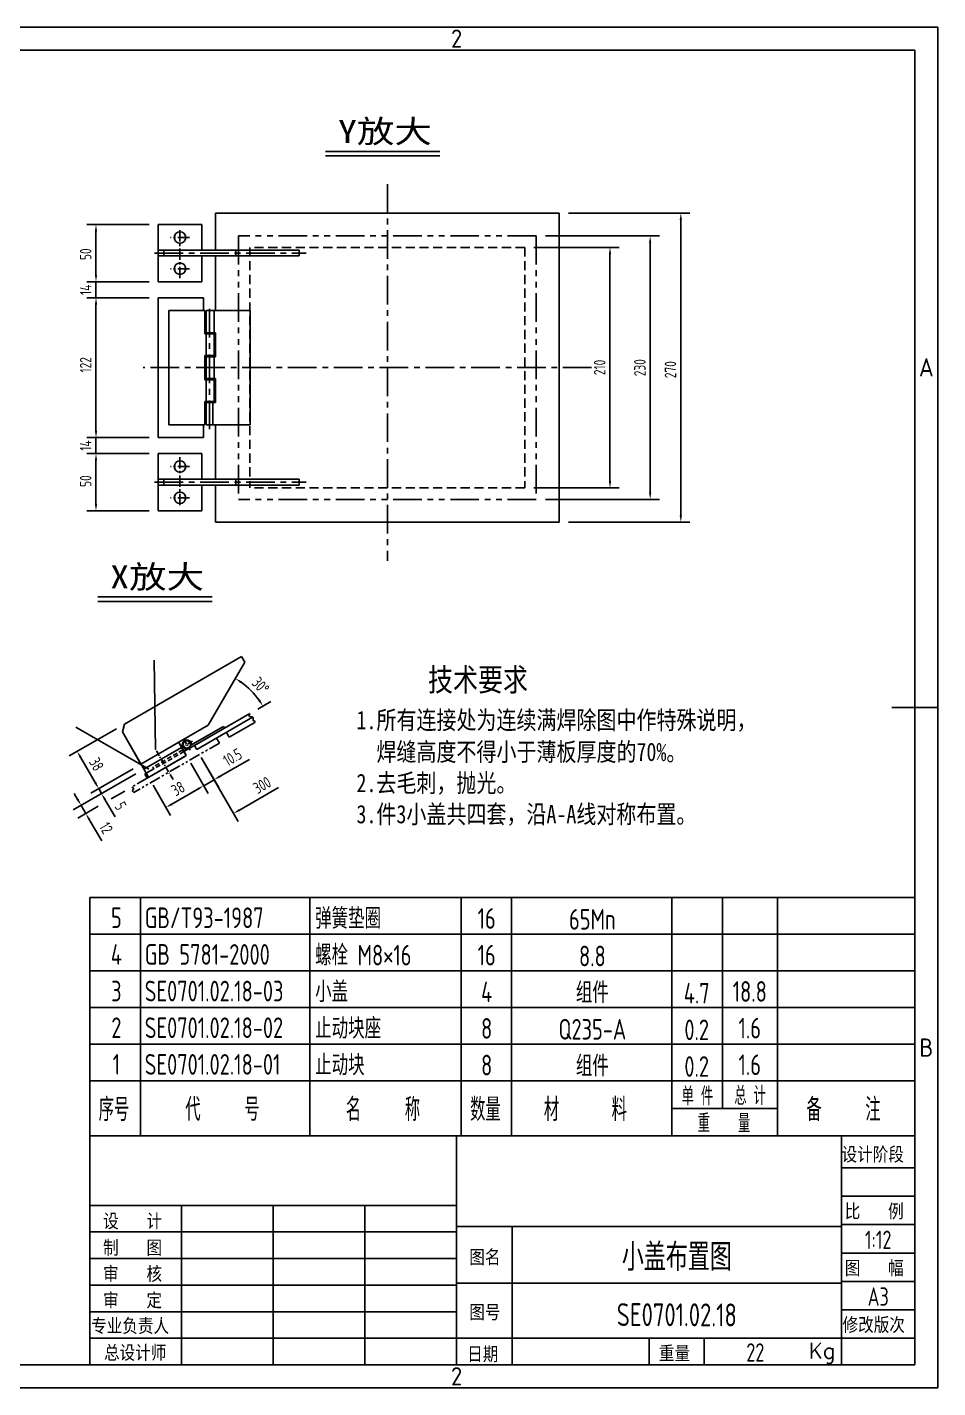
# Model space of a CAD drawing. Header units: millimetres. Extents: x -300 to 4740, y -60 to 3504.
# Drawn here: x 2356 to 4740, y -60 to 3504 of the extents above; entities that cross this region are included whole.
import ezdxf
from ezdxf.enums import TextEntityAlignment as Align

# ---------------------------------------------------------------- set-up
doc = ezdxf.new("R2010")
doc.units = ezdxf.units.MM
doc.header["$LTSCALE"] = 120
for name, pattern in [('CENTER', [2, 1.25, -0.25, 0.25, -0.25]), ('DASHED', [0.75, 0.5, -0.25]), ('PHANTOM', [2.5, 1.25, -0.25, 0.25, -0.25, 0.25, -0.25])]:
    doc.linetypes.add(name, pattern=pattern)
doc.layers.get('0').update_dxf_attribs({"color": 2})
for name, color, linetype in [('1轮廓实线层', 2, 'Continuous'), ('2细线层', 3, 'Continuous'), ('3中心线层', 1, 'CENTER'), ('4虚线层', 6, 'DASHED'), ('6文字层', 3, 'Continuous'), ('7标注层', 4, 'Continuous'), ('8符号标注层', 1, 'Continuous'), ('9双点划线层', 3, 'PHANTOM'), ('图框层', 7, 'Continuous')]:
    doc.layers.add(name, color=color, linetype=linetype)
doc.styles.add('H', font='txt.shx', dxfattribs={"width": 0.8, "bigfont": 'hzfs.shx'})
doc.styles.add('PC_TEXTSTYLE', font='isocp.shx', dxfattribs={"width": 0.8, "bigfont": 'hzfs.shx'})
doc.styles.add('SYSTEM1', font='SIMKAI.TTF', dxfattribs={"width": 0.75})
doc.dimstyles.new('TH_GBDIM', dxfattribs={"dimscale": 12, "dimtxt": 2.5, "dimasz": 1.5, "dimexe": 2, "dimexo": 2, "dimgap": 1, "dimtad": 1, "dimdec": 1, "dimzin": 12, "dimdsep": 46, "dimtxsty": 'PC_TEXTSTYLE', "dimcen": 1.5, "dimclrd": 4, "dimclre": 4, "dimclrt": 3, "dimadec": 0, "dimazin": 2, "dimtfac": 0.714286, "dimtdec": 1, "dimtmove": 0, "dimatfit": 3, "dimfxl": 0, "dimtzin": 0, "dimlwd": -1, "dimlwe": -1, "dimarcsym": 0})

# ---------------------------------------------------------------- blocks, each defined once
blk = doc.blocks.new('*D8')
at = {"layer": '7标注层', "color": 4, "ltscale": 4}
for p, q in [((2589.6, 1666.5), (2465.7, 1595)), ((2495.5, 1591.5), (2533.8, 1525.2)), ((2632.8, 1561.6), (2522, 1497.6))]:
    blk.add_line(p, q, dxfattribs=at)
for points in [[(2498.1, 1593), (2492.9, 1590), (2486.5, 1607)], [(2536.4, 1526.7), (2531.2, 1523.7), (2542.8, 1509.6)]]:
    blk.add_solid(points, dxfattribs=at)
at = {"layer": 'Defpoints', "color": 0, "ltscale": 4}
for p in [(2610.3, 1678.5), (2653.6, 1573.6), (2542.8, 1509.6)]:
    blk.add_point(p, dxfattribs=at)
at = {"layer": '7标注层', "color": 3, "ltscale": 4, "insert": (2537.1, 1573.5), "char_height": 30, "attachment_point": 5, "rotation": 300, "style": 'PC_TEXTSTYLE'}
blk.add_mtext('38{}{}', dxfattribs=at)
blk = doc.blocks.new('*D9')
at = {"layer": '7标注层', "color": 4, "ltscale": 4}
for p, q in [((2632.8, 1561.6), (2522, 1497.6)), ((2533.8, 1525.2), (2524.8, 1540.8)), ((2640.3, 1548.6), (2529.5, 1484.6)), ((2542.8, 1509.6), (2550.3, 1496.6)), ((2559.3, 1481), (2585.6, 1435.5))]:
    blk.add_line(p, q, dxfattribs=at)
for points in [[(2536.4, 1526.7), (2531.2, 1523.7), (2542.8, 1509.6)], [(2561.9, 1482.5), (2556.7, 1479.5), (2550.3, 1496.6)]]:
    blk.add_solid(points, dxfattribs=at)
at = {"layer": 'Defpoints', "color": 0, "ltscale": 4}
for p in [(2653.6, 1573.6), (2661.1, 1560.6), (2550.3, 1496.6)]:
    blk.add_point(p, dxfattribs=at)
at = {"layer": '7标注层', "color": 3, "ltscale": 4, "insert": (2600.3, 1464), "char_height": 30, "attachment_point": 5, "rotation": 300, "style": 'PC_TEXTSTYLE'}
blk.add_mtext('5{}{}', dxfattribs=at)
blk = doc.blocks.new('*D10')
at = {"layer": '7标注层', "color": 4, "ltscale": 4}
for p, q in [((2640.3, 1548.6), (2476, 1453.7)), ((2487.8, 1481.3), (2478.8, 1496.9)), ((2541.8, 1463.2), (2488.4, 1432.3)), ((2496.8, 1465.7), (2509.2, 1444.3)), ((2518.2, 1428.7), (2550.7, 1372.4))]:
    blk.add_line(p, q, dxfattribs=at)
for points in [[(2490.4, 1482.8), (2485.2, 1479.8), (2496.8, 1465.7)], [(2520.7, 1430.2), (2515.6, 1427.2), (2509.2, 1444.3)]]:
    blk.add_solid(points, dxfattribs=at)
at = {"layer": 'Defpoints', "color": 0, "ltscale": 4}
for p in [(2661.1, 1560.6), (2562.6, 1475.2), (2509.2, 1444.3)]:
    blk.add_point(p, dxfattribs=at)
at = {"layer": '7标注层', "color": 3, "ltscale": 4, "insert": (2562.3, 1406.3), "char_height": 30, "attachment_point": 5, "rotation": 300, "style": 'PC_TEXTSTYLE'}
blk.add_mtext('12{}{}', dxfattribs=at)
blk = doc.blocks.new('*D11')
at = {"layer": '7标注层', "color": 4, "ltscale": 4}
for p, q in [((2783.7, 1576.2), (2829.9, 1496.3)), ((2685.5, 1518.4), (2731.1, 1439.3)), ((2734.7, 1469.1), (2802.3, 1508.1))]:
    blk.add_line(p, q, dxfattribs=at)
for points in [[(2800.8, 1510.7), (2803.8, 1505.5), (2817.9, 1517.1)], [(2733.2, 1471.7), (2736.2, 1466.5), (2719.1, 1460.1)]]:
    blk.add_solid(points, dxfattribs=at)
at = {"layer": 'Defpoints', "color": 0, "ltscale": 4}
for p in [(2771.7, 1597), (2673.5, 1539.2), (2817.9, 1517.1)]:
    blk.add_point(p, dxfattribs=at)
at = {"layer": '7标注层', "color": 3, "ltscale": 4, "insert": (2750.8, 1509.5), "char_height": 30, "attachment_point": 5, "rotation": 30, "style": 'PC_TEXTSTYLE'}
blk.add_mtext('38{}{}', dxfattribs=at)
blk = doc.blocks.new('*D12')
at = {"layer": '7标注层', "color": 4, "ltscale": 4}
for p, q in [((2783.7, 1576.2), (2829.8, 1496.4)), ((2811.5, 1591.2), (2857.1, 1512.1)), ((2860.7, 1541.9), (2937.4, 1586.2)), ((2817.8, 1517.1), (2845.1, 1532.9)), ((2802.3, 1508.1), (2786.7, 1499.1))]:
    blk.add_line(p, q, dxfattribs=at)
for points in [[(2859.2, 1544.5), (2862.2, 1539.3), (2845.1, 1532.9)], [(2800.8, 1510.7), (2803.8, 1505.5), (2817.8, 1517.1)]]:
    blk.add_solid(points, dxfattribs=at)
at = {"layer": 'Defpoints', "color": 0, "ltscale": 4}
for p in [(2799.5, 1611.9), (2771.7, 1597), (2845.1, 1532.9)]:
    blk.add_point(p, dxfattribs=at)
at = {"layer": '7标注层', "color": 3, "ltscale": 4, "insert": (2893.4, 1591.9), "char_height": 30, "attachment_point": 5, "rotation": 30, "style": 'PC_TEXTSTYLE'}
blk.add_mtext('10.5{}{}', dxfattribs=at)
blk = doc.blocks.new('*D13')
at = {"layer": '7标注层', "color": 4, "ltscale": 4}
for p, q in [((2811.5, 1591.2), (2908.1, 1423.7)), ((2911.7, 1453.5), (3013.3, 1512.1))]:
    blk.add_line(p, q, dxfattribs=at)
blk.add_solid([(2910.2, 1456.1), (2913.2, 1450.9), (2896.1, 1444.5)], dxfattribs=at)
at = {"layer": 'Defpoints', "color": 0, "ltscale": 4}
for p in [(2799.5, 1611.9), (3021.1, 1634.5), (3072.2, 1546.1)]:
    blk.add_point(p, dxfattribs=at)
at = {"layer": '7标注层', "color": 3, "ltscale": 4, "insert": (2970.7, 1518.7), "char_height": 30, "attachment_point": 5, "rotation": 30, "style": 'PC_TEXTSTYLE'}
blk.add_mtext('300{}{}', dxfattribs=at)
blk = doc.blocks.new('*D19')
at = {"layer": '7标注层', "color": 4, "ltscale": 4}
for p, q in [((3682.7, 2927.2), (3905.7, 2927.2)), ((3881.7, 2909.2), (3881.7, 2315.2)), ((3682.7, 2297.2), (3905.7, 2297.2))]:
    blk.add_line(p, q, dxfattribs=at)
for points in [[(3878.7, 2909.2), (3884.7, 2909.2), (3881.7, 2927.2)], [(3878.7, 2315.2), (3884.7, 2315.2), (3881.7, 2297.2)]]:
    blk.add_solid(points, dxfattribs=at)
at = {"layer": 'Defpoints', "color": 0, "ltscale": 4}
for p in [(3658.7, 2927.2), (3658.7, 2297.2), (3881.7, 2297.2)]:
    blk.add_point(p, dxfattribs=at)
at = {"layer": '7标注层', "color": 3, "ltscale": 4, "insert": (3854.7, 2612.8), "char_height": 30, "attachment_point": 5, "rotation": 90, "style": 'PC_TEXTSTYLE'}
blk.add_mtext('210{}{}', dxfattribs=at)
blk = doc.blocks.new('*D20')
at = {"layer": '7标注层', "color": 4, "ltscale": 4}
for p, q in [((3712.7, 2957.2), (4010.9, 2957.2)), ((3986.9, 2939.2), (3986.9, 2285.2)), ((3712.7, 2267.2), (4010.9, 2267.2))]:
    blk.add_line(p, q, dxfattribs=at)
for points in [[(3983.9, 2939.2), (3989.9, 2939.2), (3986.9, 2957.2)], [(3983.9, 2285.2), (3989.9, 2285.2), (3986.9, 2267.2)]]:
    blk.add_solid(points, dxfattribs=at)
at = {"layer": 'Defpoints', "color": 0, "ltscale": 4}
for p in [(3688.7, 2957.2), (3688.7, 2267.2), (3986.9, 2267.2)]:
    blk.add_point(p, dxfattribs=at)
at = {"layer": '7标注层', "color": 3, "ltscale": 4, "insert": (3959.9, 2612.2), "char_height": 30, "attachment_point": 5, "rotation": 90, "style": 'PC_TEXTSTYLE'}
blk.add_mtext('230{}{}', dxfattribs=at)
blk = doc.blocks.new('*D21')
at = {"layer": '7标注层', "color": 4, "ltscale": 4}
for p, q in [((3772.7, 3017.2), (4091.1, 3017.2)), ((4067.1, 2999.2), (4067.1, 2225.2)), ((3772.7, 2207.2), (4091.1, 2207.2))]:
    blk.add_line(p, q, dxfattribs=at)
for points in [[(4064.1, 2999.2), (4070.1, 2999.2), (4067.1, 3017.2)], [(4064.1, 2225.2), (4070.1, 2225.2), (4067.1, 2207.2)]]:
    blk.add_solid(points, dxfattribs=at)
at = {"layer": 'Defpoints', "color": 0, "ltscale": 4}
for p in [(3748.7, 3017.2), (3748.7, 2207.2), (4067.1, 2207.2)]:
    blk.add_point(p, dxfattribs=at)
at = {"layer": '7标注层', "color": 3, "ltscale": 4, "insert": (4040.1, 2607), "char_height": 30, "attachment_point": 5, "rotation": 90, "style": 'PC_TEXTSTYLE'}
blk.add_mtext('270{}{}', dxfattribs=at)
blk = doc.blocks.new('*D22')
at = {"layer": '7标注层', "color": 4, "ltscale": 4}
for p, q in [((2674.7, 2987.2), (2511.8, 2987.2)), ((2535.8, 2855.2), (2535.8, 2969.2)), ((2674.7, 2837.2), (2511.8, 2837.2))]:
    blk.add_line(p, q, dxfattribs=at)
for points in [[(2532.8, 2969.2), (2538.8, 2969.2), (2535.8, 2987.2)], [(2532.8, 2855.2), (2538.8, 2855.2), (2535.8, 2837.2)]]:
    blk.add_solid(points, dxfattribs=at)
at = {"layer": 'Defpoints', "color": 0, "ltscale": 4}
for p in [(2535.8, 2987.2), (2698.7, 2987.2), (2698.7, 2837.2)]:
    blk.add_point(p, dxfattribs=at)
at = {"layer": '7标注层', "color": 3, "ltscale": 4, "insert": (2508.8, 2909.4), "char_height": 30, "attachment_point": 5, "rotation": 90, "style": 'PC_TEXTSTYLE'}
blk.add_mtext('50{}{}', dxfattribs=at)
blk = doc.blocks.new('*D23')
at = {"layer": '7标注层', "color": 4, "ltscale": 4}
for p, q in [((2535.8, 2855.2), (2535.8, 2873.2)), ((2674.7, 2837.2), (2511.8, 2837.2)), ((2535.8, 2837.2), (2535.8, 2795.2)), ((2674.7, 2795.2), (2511.8, 2795.2)), ((2535.8, 2777.2), (2535.8, 2759.2))]:
    blk.add_line(p, q, dxfattribs=at)
for points in [[(2532.8, 2855.2), (2538.8, 2855.2), (2535.8, 2837.2)], [(2532.8, 2777.2), (2538.8, 2777.2), (2535.8, 2795.2)]]:
    blk.add_solid(points, dxfattribs=at)
at = {"layer": 'Defpoints', "color": 0, "ltscale": 4}
for p in [(2698.7, 2837.2), (2535.8, 2795.2), (2698.7, 2795.2)]:
    blk.add_point(p, dxfattribs=at)
at = {"layer": '7标注层', "color": 3, "ltscale": 4, "insert": (2508.8, 2816.2), "char_height": 30, "attachment_point": 5, "rotation": 90, "style": 'PC_TEXTSTYLE'}
blk.add_mtext('14{}{}', dxfattribs=at)
blk = doc.blocks.new('*D24')
at = {"layer": '7标注层', "color": 4, "ltscale": 4}
for p, q in [((2674.7, 2795.2), (2511.8, 2795.2)), ((2535.8, 2777.2), (2535.8, 2447.2)), ((2674.7, 2429.2), (2511.8, 2429.2))]:
    blk.add_line(p, q, dxfattribs=at)
for points in [[(2532.8, 2777.2), (2538.8, 2777.2), (2535.8, 2795.2)], [(2532.8, 2447.2), (2538.8, 2447.2), (2535.8, 2429.2)]]:
    blk.add_solid(points, dxfattribs=at)
at = {"layer": 'Defpoints', "color": 0, "ltscale": 4}
for p in [(2698.7, 2795.2), (2535.8, 2429.2), (2698.7, 2429.2)]:
    blk.add_point(p, dxfattribs=at)
at = {"layer": '7标注层', "color": 3, "ltscale": 4, "insert": (2508.8, 2619.6), "char_height": 30, "attachment_point": 5, "rotation": 90, "style": 'PC_TEXTSTYLE'}
blk.add_mtext('122{}{}', dxfattribs=at)
blk = doc.blocks.new('*D26')
at = {"layer": '7标注层', "color": 4, "ltscale": 4}
for p, q in [((2535.8, 2447.2), (2535.8, 2465.2)), ((2674.7, 2429.2), (2511.8, 2429.2)), ((2535.8, 2387.2), (2535.8, 2429.2)), ((2674.7, 2387.2), (2511.8, 2387.2)), ((2535.8, 2369.2), (2535.8, 2351.2))]:
    blk.add_line(p, q, dxfattribs=at)
for points in [[(2532.8, 2447.2), (2538.8, 2447.2), (2535.8, 2429.2)], [(2532.8, 2369.2), (2538.8, 2369.2), (2535.8, 2387.2)]]:
    blk.add_solid(points, dxfattribs=at)
at = {"layer": 'Defpoints', "color": 0, "ltscale": 4}
for p in [(2535.8, 2429.2), (2698.7, 2429.2), (2698.7, 2387.2)]:
    blk.add_point(p, dxfattribs=at)
at = {"layer": '7标注层', "color": 3, "ltscale": 4, "insert": (2508.8, 2408.2), "char_height": 30, "attachment_point": 5, "rotation": 90, "style": 'PC_TEXTSTYLE'}
blk.add_mtext('14{}{}', dxfattribs=at)
blk = doc.blocks.new('*D25')
at = {"layer": '7标注层', "color": 4, "ltscale": 4}
for p, q in [((2674.7, 2387.2), (2511.8, 2387.2)), ((2535.8, 2369.2), (2535.8, 2255.2)), ((2674.7, 2237.2), (2511.8, 2237.2))]:
    blk.add_line(p, q, dxfattribs=at)
for points in [[(2532.8, 2369.2), (2538.8, 2369.2), (2535.8, 2387.2)], [(2532.8, 2255.2), (2538.8, 2255.2), (2535.8, 2237.2)]]:
    blk.add_solid(points, dxfattribs=at)
at = {"layer": 'Defpoints', "color": 0, "ltscale": 4}
for p in [(2698.7, 2387.2), (2535.8, 2237.2), (2698.7, 2237.2)]:
    blk.add_point(p, dxfattribs=at)
at = {"layer": '7标注层', "color": 3, "ltscale": 4, "insert": (2508.8, 2315), "char_height": 30, "attachment_point": 5, "rotation": 90, "style": 'PC_TEXTSTYLE'}
blk.add_mtext('50{}{}', dxfattribs=at)
blk = doc.blocks.new('*D50')
at = {"layer": '7标注层', "color": 4, "ltscale": 4}
blk.add_line((2959.2, 1718), (2993.6, 1737.8), dxfattribs=at)
blk.add_arc((2802, 1627.2), 197.2, 35.2319, 54.7681, dxfattribs=at)
for points in [[(2914.1, 1785.8), (2917.4, 1790.8), (2900.6, 1798)], [(2965.6, 1742.6), (2960.5, 1739.4), (2972.8, 1725.8)]]:
    blk.add_solid(points, dxfattribs=at)
at = {"layer": 'Defpoints', "color": 0, "ltscale": 4}
for p in [(2925.4, 1840.9), (2928.7, 1778.3), (2829.7, 1675.3), (2938.4, 1706), (2793.5, 1622.3)]:
    blk.add_point(p, dxfattribs=at)
at = {"layer": '7标注层', "color": 3, "ltscale": 4, "insert": (2966.7, 1779.3), "char_height": 30, "attachment_point": 5, "rotation": 312.7064, "style": 'PC_TEXTSTYLE'}
blk.add_mtext('30°', dxfattribs=at)
blk = doc.blocks.new('PC_TITLE_BLOCK')
at = {"layer": '1轮廓实线层'}
for p, q in [((-180, 50), (0, 50)), ((-180, 0), (-180, 50)), ((-180, 50), (0, 50)), ((-16, 0), (-16, 50)), ((0, 0), (0, 50)), ((-180, 0), (0, 0)), ((0, 0), (-180, 0))]:
    blk.add_line(p, q, dxfattribs=at)
at = {"layer": '1轮廓实线层', "linetype": 'Continuous'}
for p, q in [((-180, 50), (0, 50)), ((-100, 0), (-100, 50))]:
    blk.add_line(p, q, dxfattribs=at)
at = {"layer": '2细线层'}
for p, q in [((-15.99, 43.01), (0, 43.01)), ((-15.99, 36.81), (0, 36.81)), ((-180, 34.81), (-100, 34.81)), ((-160, 34.81), (-160, 0.01)), ((-140, 34.81), (-140, 0.01)), ((-120, 34.81), (-120, 0.01)), ((-100, 30.21), (-15.99, 30.21)), ((-87.9, 30.21), (-87.9, 5.82)), ((-15.99, 30.61), (0, 30.61)), ((-180, 29.01), (-100, 29.01)), ((-15.99, 24.41), (0, 24.41)), ((-180, 23.21), (-100, 23.21)), ((-15.99, 18.21), (0, 18.21)), ((-180, 17.41), (-100, 17.41)), ((-100, 17.81), (-15.99, 17.81)), ((-15.99, 12.01), (0, 12.01)), ((-180, 11.61), (-100, 11.61)), ((-180, 5.81), (-100, 5.81)), ((-100, 5.81), (-15.99, 5.81)), ((-87.9, 0), (-87.9, 5.81)), ((-58, 0), (-58, 5.81)), ((-46, 0), (-46, 5.81)), ((-15.99, 5.81), (0, 5.81))]:
    blk.add_line(p, q, dxfattribs=at)
at = {"layer": '6文字层', "style": 'H'}
for s, p in [('设计阶段', (-15.99, 44.15)), ('设  计', (-177.13, 29.59)), ('比  例', (-15.3, 31.75)), ('制  图', (-177.13, 23.79)), ('图名', (-97.22, 21.72)), ('审  核', (-177.13, 18.08)), ('图  幅', (-15.3, 19.35)), ('审  定', (-177.13, 12.31)), ('图号', (-97.22, 9.72)), ('专业负责人', (-179.74, 6.72)), ('修改版次', (-15.78, 6.95)), ('总设计师', (-176.93, 0.88)), ('日期', (-97.7, 0.57)), ('重量', (-55.85, 0.75)), ('Kg', (-23.14, 1.4))]:
    blk.add_text(s, height=3.4, dxfattribs=at).set_placement(p)
at = {"layer": '6文字层', "style": 'PC_TEXTSTYLE'}
for tag, height, width, p, p2 in [('设计阶段', 4, 0.91268, (-15.99, 37.62), (0, 37.62)), ('比例', 4, 1.868821, (-15.99, 25.3), (0, 25.3)), ('图名', 6, 5.338154, (-85.9, 20.53), (-17.99, 20.53)), ('图幅', 4, 1.844862, (-15.99, 12.91), (0, 12.91)), ('修改版次', 4, 0.903133, (-15.99, 0.84), (0, 0.84))]:
    blk.add_attdef(tag, text='', height=height, dxfattribs=dict(at, width=width)).set_placement(p, p2, align=Align.FIT)
for tag, height, rotation, width, p, p2 in [('图样代号', 5, 359.8289, 3.087805, (-85.9, 8.53), (-18, 8.33)), ('日期', 4, 1.0226, 2.414341, (-84.09, 0.4), (-63.08, 0.78)), ('重量', 4, 360, 2.392405, (-45.31, 0.72), (-24.31, 0.72))]:
    blk.add_attdef(tag, text='', height=height, rotation=rotation, dxfattribs=dict(at, width=width)).set_placement(p, p2, align=Align.FIT)
blk = doc.blocks.new('PC_MXBTITLERECORD')
at = {"layer": '1轮廓实线层'}
for p, q in [((-180, 0), (-180, 12)), ((0, 0), (0, 12))]:
    blk.add_line(p, q, dxfattribs=at)
at = {"layer": '2细线层'}
for p, q in [((-169, 12), (-169, 0)), ((-132, 12), (-132, 0)), ((-99, 12), (-99, 0)), ((-88, 12), (-88, 0)), ((-53, 12), (-53, 0)), ((-42, 12), (-42, 6)), ((-30, 12), (-30, 0)), ((-30, 6), (-53, 6))]:
    blk.add_line(p, q, dxfattribs=at)
at = {"style": 'PC_TEXTSTYLE', "flags": 1}
blk.add_attdef('Fo oFShowMe', (-53, 6), '', height=0.00000005, dxfattribs=at)
at = {"layer": '6文字层', "style": 'PC_TEXTSTYLE', "width": 0.667}
for s, height, p in [('单 件', 4, (-47.45, 8.84)), ('总 计', 4, (-35.96, 8.94)), ('序号', 5, (-174.77, 6)), ('代     号', 5, (-151.09, 6)), ('名     称', 5, (-116.06, 6)), ('数量', 5, (-93.71, 6)), ('材      料', 5, (-71.89, 6)), ('备     注', 5, (-15.57, 6)), ('重    量', 4, (-41.65, 2.94))]:
    blk.add_text(s, height=height, dxfattribs=at).set_placement(p, align=Align.MIDDLE)
blk = doc.blocks.new('PC_MXB_BLOCK')
at = {"layer": '1轮廓实线层'}
for p, q in [((-180, 8), (-180, 0)), ((0, 8), (0, 0))]:
    blk.add_line(p, q, dxfattribs=at)
at = {"layer": '2细线层'}
for p, q in [((-180, 8), (0, 8)), ((-169, 8), (-169, 0)), ((-132, 8), (-132, 0)), ((-99, 8), (-99, 0)), ((-88, 8), (-88, 0)), ((-53, 8), (-53, 0)), ((-42, 8), (-42, 0)), ((-30, 8), (-30, 0)), ((-180, 0), (0, 0))]:
    blk.add_line(p, q, dxfattribs=at)
at = {"layer": '6文字层', "style": 'PC_TEXTSTYLE'}
for tag, width, p, p2 in [('序号', 0.769182, (-178.38, 1.35), (-170.09, 1.35)), ('代号', 3.14773, (-168.05, 1.35), (-134.11, 1.35)), ('名称', 2.802424, (-130.87, 1.2), (-100.28, 1.2)), ('数量', 0.817449, (-97.88, 1.2), (-89, 1.2)), ('材料', 2.943328, (-86.43, 1.01), (-54.3, 1.01)), ('总重', 0.958888, (-41.2, 1.27), (-30.86, 1.27)), ('备注', 2.494074, (-28.61, 1.02), (-1.16, 1.02)), ('单重', 0.854038, (-52.21, 0.89), (-43, 0.89))]:
    blk.add_attdef(tag, text='', height=4.5, dxfattribs=dict(at, width=width)).set_placement(p, p2, align=Align.FIT)

msp = doc.modelspace()

# ---------------------------------------------------------------- linework, layer by layer
at = {"layer": '1轮廓实线层', "ltscale": 4}
for p, q in [((2848.68, 3017.23), (2848.68, 2919.73)), ((2848.68, 3017.23), (3748.68, 3017.23)), ((3748.68, 3017.23), (3748.68, 2207.23)), ((2848.68, 2904.73), (2848.68, 2762.23)), ((2698.68, 2795.23), (2817.18, 2795.23)), ((2698.68, 2795.23), (2698.68, 2429.23)), ((2817.18, 2795.23), (2817.18, 2762.23)), ((2726.43, 2762.23), (2726.43, 2462.23)), ((2820.93, 2762.23), (2726.43, 2762.23)), ((2820.93, 2762.23), (2820.93, 2700.73)), ((2823.93, 2762.23), (2841.93, 2762.23)), ((2823.93, 2703.73), (2823.93, 2762.23)), ((2841.93, 2762.23), (2939.43, 2762.23)), ((2844.93, 2762.23), (2844.93, 2703.73)), ((2939.43, 2762.23), (2939.43, 2462.23)), ((2820.93, 2700.73), (2844.93, 2700.73)), ((2823.93, 2703.73), (2848.68, 2703.73)), ((2823.93, 2700.73), (2823.93, 2643.73)), ((2844.93, 2700.73), (2844.93, 2643.73)), ((2848.68, 2703.73), (2848.68, 2640.73)), ((2844.93, 2643.73), (2820.93, 2643.73)), ((2820.93, 2643.73), (2820.93, 2580.73)), ((2823.93, 2640.73), (2823.93, 2583.73)), ((2848.68, 2640.73), (2823.93, 2640.73)), ((2844.93, 2583.73), (2844.93, 2640.73)), ((2820.93, 2580.73), (2844.93, 2580.73)), ((2823.93, 2583.73), (2848.68, 2583.73)), ((2823.93, 2523.73), (2823.93, 2580.73)), ((2844.93, 2580.73), (2844.93, 2523.73)), ((2848.68, 2520.73), (2848.68, 2583.73)), ((2844.93, 2523.73), (2820.93, 2523.73)), ((2820.93, 2523.73), (2820.93, 2462.23)), ((2823.93, 2520.73), (2823.93, 2462.23)), ((2848.68, 2520.73), (2823.93, 2520.73)), ((2841.93, 2462.23), (2841.93, 2520.73)), ((2726.43, 2462.23), (2820.93, 2462.23)), ((2817.18, 2462.23), (2817.18, 2429.23)), ((2817.18, 2462.23), (2817.18, 2429.23)), ((2823.93, 2462.23), (2841.93, 2462.23)), ((2939.43, 2462.23), (2841.93, 2462.23)), ((2848.68, 2462.23), (2848.68, 2319.73)), ((2698.68, 2429.23), (2817.18, 2429.23)), ((2848.68, 2304.73), (2848.68, 2207.23)), ((3658.68, 2297.23), (3658.68, 2297.23)), ((2848.68, 2207.23), (3748.68, 2207.23)), ((2610.34, 1678.54), (2916.91, 1855.54)), ((2916.91, 1855.54), (2610.34, 1678.54)), ((2925.36, 1840.91), (2916.91, 1855.54)), ((2829.75, 1675.31), (2925.36, 1840.91)), ((4740, 1722), (4620, 1722)), ((2610.34, 1678.54), (2604.85, 1658.05)), ((2653.6, 1573.61), (2829.75, 1675.31)), ((2938.39, 1706), (2793.48, 1622.33)), ((2945.81, 1696.42), (2799.48, 1611.94)), ((2951.4, 1682.33), (2884.92, 1643.95)), ((2604.85, 1658.05), (2673.47, 1539.19)), ((2604.85, 1658.05), (2653.6, 1573.61)), ((2872.07, 1667.7), (2766.2, 1606.58)), ((2869.37, 1672.38), (2782.65, 1622.31)), ((2872.07, 1667.7), (2869.37, 1672.38)), ((2884.92, 1643.95), (2877.42, 1656.94)), ((2661.1, 1560.62), (2759.82, 1617.62)), ((2752.32, 1630.61), (2771.75, 1596.97)), ((2768.56, 1614.18), (2763.5, 1611.26)), ((2766.2, 1606.58), (2772.2, 1596.19)), ((2799.48, 1611.94), (2793.48, 1622.33)), ((2772.2, 1596.19), (2669.58, 1536.94)), ((2663.58, 1547.33), (2667.47, 1549.58)), ((2663.58, 1547.33), (2669.58, 1536.94))]:
    msp.add_line(p, q, dxfattribs=at)
at = {"layer": '1轮廓实线层'}
for p, q in [((2698.68, 2987.23), (2812.68, 2987.23)), ((2698.68, 2837.23), (2698.68, 2987.23)), ((2812.68, 2987.23), (2812.68, 2919.73)), ((2698.68, 2919.73), (3067.68, 2919.73)), ((2698.68, 2904.73), (3067.68, 2904.73)), ((2713.68, 2904.73), (2713.68, 2919.73)), ((2812.68, 2904.73), (2812.68, 2837.23)), ((2902.08, 2919.73), (2902.08, 2904.73)), ((3067.68, 2919.73), (3067.68, 2904.73)), ((2812.68, 2837.23), (2698.68, 2837.23)), ((2698.68, 2387.23), (2698.68, 2237.23)), ((2812.68, 2387.23), (2698.68, 2387.23)), ((2812.68, 2319.73), (2812.68, 2387.23)), ((2698.68, 2319.73), (3067.68, 2319.73)), ((2713.68, 2319.73), (2713.68, 2304.73)), ((2902.08, 2304.73), (2902.08, 2319.73)), ((3067.68, 2304.73), (3067.68, 2319.73)), ((2698.68, 2304.73), (3067.68, 2304.73)), ((2812.68, 2237.23), (2812.68, 2304.73)), ((2698.68, 2237.23), (2812.68, 2237.23))]:
    msp.add_line(p, q, dxfattribs=at)
for centre in [(2755.68, 2953.03), (2755.68, 2871.43), (2755.68, 2353.03), (2755.68, 2271.43)]:
    msp.add_circle(centre, 15, dxfattribs=at)
at = {"layer": '1轮廓实线层', "ltscale": 4}
msp.add_circle((2773.75, 1625), 9.3, dxfattribs=at)
msp.add_arc((2773.75, 1625), 12, 355.61529, 300, dxfattribs=at)
at = {"layer": '2细线层', "ltscale": 4}
for p, q in [((4740, 3504), (-300, 3504)), ((4740, 3504), (4740, -60)), ((4740, 1722), (4680, 1722)), ((-300, -60), (4740, -60)), ((4740, -60), (4680, -60))]:
    msp.add_line(p, q, dxfattribs=at)
at = {"layer": '3中心线层', "ltscale": 0.5}
for p, q in [((3298.68, 3092.56), (3298.68, 2105.91)), ((2688.77, 2912.23), (3086.39, 2912.23)), ((2832.93, 2451.34), (2832.93, 2775.05)), ((2832.93, 2451.34), (2832.93, 2775.05)), ((3833.52, 2612.23), (2658.98, 2612.23)), ((2688.77, 2312.23), (3086.39, 2312.23))]:
    msp.add_line(p, q, dxfattribs=at)
at = {"layer": '3中心线层', "ltscale": 0.2}
for p, q in [((2755.68, 2846.65), (2755.68, 2978.2)), ((2780.35, 2953.03), (2731, 2953.03)), ((2780.35, 2871.43), (2731, 2871.43)), ((2780.35, 2353.03), (2731, 2353.03)), ((2755.68, 2377.81), (2755.68, 2246.27)), ((2780.35, 2271.43), (2731, 2271.43))]:
    msp.add_line(p, q, dxfattribs=at)
at = {"layer": '3中心线层', "ltscale": 0.1}
for p, q in [((2765.14, 1639.91), (2782.36, 1610.08)), ((2737.61, 1533.09), (2691.99, 1612.12)), ((2788.67, 1633.61), (2758.83, 1616.39))]:
    msp.add_line(p, q, dxfattribs=at)
at = {"layer": '4虚线层', "ltscale": 0.4}
for p, q in [((2938.68, 2927.23), (2938.68, 2297.23)), ((3658.68, 2927.23), (2938.68, 2927.23)), ((3658.68, 2927.23), (3658.68, 2297.23)), ((3658.68, 2297.23), (2938.68, 2297.23))]:
    msp.add_line(p, q, dxfattribs=at)
at = {"layer": '4虚线层', "ltscale": 0.2}
for p, q in [((2763.5, 1611.26), (2684.91, 1565.88)), ((2766.2, 1606.58), (2687.61, 1561.2))]:
    msp.add_line(p, q, dxfattribs=at)
at = {"layer": '4虚线层', "ltscale": 4}
for p, q in [((2667.47, 1549.58), (2687.61, 1561.2)), ((2687.61, 1561.2), (2684.91, 1565.88))]:
    msp.add_line(p, q, dxfattribs=at)
at = {"layer": '6文字层', "ltscale": 4}
for p, q in [((3436.54, 3178.39), (3136.71, 3178.39)), ((3436.54, 3166.95), (3136.71, 3166.95)), ((2840.05, 2011.46), (2540.22, 2011.46)), ((2840.05, 2000.02), (2540.22, 2000.02))]:
    msp.add_line(p, q, dxfattribs=at)
at = {"layer": '7标注层', "ltscale": 4}
for p, q in [((2687.91, 1845.93), (2691.99, 1612.12)), ((2482.9, 1670.41), (2674.28, 1560.52)), ((2610.97, 1503.1), (2575.92, 1482.87))]:
    msp.add_line(p, q, dxfattribs=at)
at = {"layer": '8符号标注层', "ltscale": 4}
for points in [[(2938.39, 1706), (2937.46, 1698.8), (2945.81, 1696.42), (2947.62, 1691.36), (2947.08, 1687.74), (2951.44, 1686.47), (2951.4, 1682.33)], [(2629.41, 1513.75), (2634.26, 1509.11), (2631.78, 1504.97), (2634.88, 1499.59)]]:
    msp.add_spline(points, degree=3, dxfattribs=at)
at = {"layer": '9双点划线层', "ltscale": 0.5}
for p, q in [((2908.68, 2957.23), (2908.68, 2267.23)), ((3688.68, 2957.23), (2908.68, 2957.23)), ((3688.68, 2957.23), (3688.68, 2267.23)), ((3688.68, 2267.23), (2908.68, 2267.23))]:
    msp.add_line(p, q, dxfattribs=at)
at = {"layer": '9双点划线层', "ltscale": 4}
msp.add_line((2858.94, 1628.95), (2851.44, 1641.94), dxfattribs=at)
at = {"layer": '9双点划线层', "ltscale": 0.2}
for p, q in [((2858.94, 1628.95), (2634.88, 1499.59)), ((2669.58, 1536.94), (2629.41, 1513.75))]:
    msp.add_line(p, q, dxfattribs=at)
at = {"layer": '9双点划线层'}
msp.add_line((2669.58, 1536.94), (2768.3, 1593.94), dxfattribs=at)
at = {"layer": '图框层', "ltscale": 4}
for p, q in [((4680, 3444), (0, 3444)), ((4680, 3444), (4680, 0)), ((0, 0), (4680, 0))]:
    msp.add_line(p, q, dxfattribs=at)

# ---------------------------------------------------------------- block references
at = {"layer": '图框层'}
ref = msp.add_blockref('PC_MXB_BLOCK', (4680, 1128), dxfattribs=dict(at, xscale=12, yscale=12, zscale=12))
ref.add_attrib('材料', '65Mn', dxfattribs={"layer": '6文字层', "height": 54, "style": 'PC_TEXTSTYLE', "width": 0.8}).set_placement((3835.58, 1140.12), align=Align.CENTER)
ref.add_attrib('代号', 'GB/T93-1987', (2663.44, 1144.19), dxfattribs={"layer": '6文字层', "height": 54, "style": 'PC_TEXTSTYLE', "width": 0.8})
ref.add_attrib('序号', '5', dxfattribs={"layer": '6文字层', "height": 54, "style": 'PC_TEXTSTYLE', "width": 0.8}).set_placement((2589.18, 1144.19), align=Align.CENTER)
ref.add_attrib('名称', '弹簧垫圈', (3109.6, 1142.35), dxfattribs={"layer": '6文字层', "height": 54, "style": 'PC_TEXTSTYLE', "width": 0.8})
ref.add_attrib('数量', '16', dxfattribs={"layer": '6文字层', "height": 54, "style": 'PC_TEXTSTYLE', "width": 0.8}).set_placement((3558.72, 1142.35), align=Align.CENTER)
ref = msp.add_blockref('PC_MXB_BLOCK', (4680, 1032), dxfattribs=dict(at, xscale=12, yscale=12, zscale=12))
ref.add_attrib('材料', '8.8', dxfattribs={"layer": '6文字层', "height": 54, "style": 'PC_TEXTSTYLE', "width": 0.8}).set_placement((3835.58, 1044.12), align=Align.CENTER)
ref.add_attrib('代号', 'GB 5781-2000', (2663.44, 1048.19), dxfattribs={"layer": '6文字层', "height": 54, "style": 'PC_TEXTSTYLE', "width": 0.8})
ref.add_attrib('序号', '4', dxfattribs={"layer": '6文字层', "height": 54, "style": 'PC_TEXTSTYLE', "width": 0.8}).set_placement((2589.18, 1048.19), align=Align.CENTER)
ref.add_attrib('名称', '螺栓 M8×16', (3109.6, 1046.35), dxfattribs={"layer": '6文字层', "height": 54, "style": 'PC_TEXTSTYLE', "width": 0.8})
ref.add_attrib('数量', '16', dxfattribs={"layer": '6文字层', "height": 54, "style": 'PC_TEXTSTYLE', "width": 0.8}).set_placement((3558.72, 1046.35), align=Align.CENTER)
ref = msp.add_blockref('PC_MXB_BLOCK', (4680, 936), dxfattribs=dict(at, xscale=12, yscale=12, zscale=12))
ref.add_attrib('材料', '组件', dxfattribs={"layer": '6文字层', "height": 54, "style": 'PC_TEXTSTYLE', "width": 0.8}).set_placement((3835.58, 948.12), align=Align.CENTER)
ref.add_attrib('代号', 'SE0701.02.18-03', (2663.44, 952.19), dxfattribs={"layer": '6文字层', "height": 54, "style": 'PC_TEXTSTYLE', "width": 0.8})
ref.add_attrib('序号', '3', dxfattribs={"layer": '6文字层', "height": 54, "style": 'PC_TEXTSTYLE', "width": 0.8}).set_placement((2589.18, 952.19), align=Align.CENTER)
ref.add_attrib('名称', '小盖', (3109.6, 950.35), dxfattribs={"layer": '6文字层', "height": 54, "style": 'PC_TEXTSTYLE', "width": 0.8})
ref.add_attrib('数量', '4', dxfattribs={"layer": '6文字层', "height": 54, "style": 'PC_TEXTSTYLE', "width": 0.8}).set_placement((3558.72, 950.35), align=Align.CENTER)
ref.add_attrib('单重', '4.7', dxfattribs={"layer": '6文字层', "height": 54, "style": 'PC_TEXTSTYLE', "width": 0.8}).set_placement((4108.76, 946.65), align=Align.CENTER)
ref.add_attrib('总重', '18.8', dxfattribs={"layer": '6文字层', "height": 54, "style": 'PC_TEXTSTYLE', "width": 0.8}).set_placement((4247.69, 951.19), align=Align.CENTER)
ref = msp.add_blockref('PC_MXB_BLOCK', (4680, 840), dxfattribs=dict(at, xscale=12, yscale=12, zscale=12))
ref.add_attrib('材料', 'Q235-A', dxfattribs={"layer": '6文字层', "height": 54, "style": 'PC_TEXTSTYLE', "width": 0.8}).set_placement((3835.58, 852.12), align=Align.CENTER)
ref.add_attrib('代号', 'SE0701.02.18-02', (2663.44, 856.19), dxfattribs={"layer": '6文字层', "height": 54, "style": 'PC_TEXTSTYLE', "width": 0.8})
ref.add_attrib('序号', '2', dxfattribs={"layer": '6文字层', "height": 54, "style": 'PC_TEXTSTYLE', "width": 0.8}).set_placement((2589.18, 856.19), align=Align.CENTER)
ref.add_attrib('名称', '止动块座', (3109.6, 854.35), dxfattribs={"layer": '6文字层', "height": 54, "style": 'PC_TEXTSTYLE', "width": 0.8})
ref.add_attrib('数量', '8', dxfattribs={"layer": '6文字层', "height": 54, "style": 'PC_TEXTSTYLE', "width": 0.8}).set_placement((3558.72, 854.35), align=Align.CENTER)
ref.add_attrib('单重', '0.2', dxfattribs={"layer": '6文字层', "height": 54, "style": 'PC_TEXTSTYLE', "width": 0.8}).set_placement((4108.76, 850.65), align=Align.CENTER)
ref.add_attrib('总重', '1.6', dxfattribs={"layer": '6文字层', "height": 54, "style": 'PC_TEXTSTYLE', "width": 0.8}).set_placement((4247.69, 855.19), align=Align.CENTER)
ref = msp.add_blockref('PC_MXB_BLOCK', (4680, 744), dxfattribs=dict(at, xscale=12, yscale=12, zscale=12))
ref.add_attrib('材料', '组件', dxfattribs={"layer": '6文字层', "height": 54, "style": 'PC_TEXTSTYLE', "width": 0.8}).set_placement((3835.58, 756.12), align=Align.CENTER)
ref.add_attrib('代号', 'SE0701.02.18-01', (2663.44, 760.19), dxfattribs={"layer": '6文字层', "height": 54, "style": 'PC_TEXTSTYLE', "width": 0.8})
ref.add_attrib('序号', '1', dxfattribs={"layer": '6文字层', "height": 54, "style": 'PC_TEXTSTYLE', "width": 0.8}).set_placement((2589.18, 760.19), align=Align.CENTER)
ref.add_attrib('名称', '止动块', (3109.6, 758.35), dxfattribs={"layer": '6文字层', "height": 54, "style": 'PC_TEXTSTYLE', "width": 0.8})
ref.add_attrib('数量', '8', dxfattribs={"layer": '6文字层', "height": 54, "style": 'PC_TEXTSTYLE', "width": 0.8}).set_placement((3558.72, 758.35), align=Align.CENTER)
ref.add_attrib('单重', '0.2', dxfattribs={"layer": '6文字层', "height": 54, "style": 'PC_TEXTSTYLE', "width": 0.8}).set_placement((4108.76, 754.65), align=Align.CENTER)
ref.add_attrib('总重', '1.6', dxfattribs={"layer": '6文字层', "height": 54, "style": 'PC_TEXTSTYLE', "width": 0.8}).set_placement((4247.69, 759.19), align=Align.CENTER)
at = {"layer": '图框层', "ltscale": 4, "xscale": 12, "yscale": 12, "zscale": 12}
msp.add_blockref('PC_MXBTITLERECORD', (4680, 600), dxfattribs=at)
at = {"layer": '图框层'}
ref = msp.add_blockref('PC_TITLE_BLOCK', (4680, 0), dxfattribs=dict(at, xscale=12, yscale=12, zscale=12))
ref.add_attrib('图样代号', 'SE0701.02.18', dxfattribs={"layer": '6文字层', "height": 60, "rotation": 359.8289, "style": 'PC_TEXTSTYLE', "width": 0.8}).set_placement((4056.59, 101.2), align=Align.CENTER)
ref.add_attrib('比例', '1:12', dxfattribs={"layer": '6文字层', "height": 48, "style": 'PC_TEXTSTYLE', "width": 0.8}).set_placement((4584.07, 303.64), align=Align.CENTER)
ref.add_attrib('图幅', 'A3', dxfattribs={"layer": '6文字层', "height": 48, "style": 'PC_TEXTSTYLE', "width": 0.8}).set_placement((4584.07, 154.94), align=Align.CENTER)
ref.add_attrib('图名', '小盖布置图', dxfattribs={"layer": '6文字层', "height": 72, "style": 'PC_TEXTSTYLE', "width": 0.8}).set_placement((4056.66, 246.4), align=Align.CENTER)
ref.add_attrib('重量', '22', dxfattribs={"layer": '6文字层', "height": 48, "rotation": 360, "style": 'PC_TEXTSTYLE', "width": 0.8}).set_placement((4262.31, 8.69), align=Align.CENTER)

# ---------------------------------------------------------------- texts
at = {"layer": '6文字层', "style": 'PC_TEXTSTYLE'}
for s, p in [('2', (3480, 3474)), ('A', (4710, 2613)), ('B', (4710, 831)), ('2', (3480, -30))]:
    msp.add_text(s, height=48, dxfattribs=at).set_placement(p, align=Align.MIDDLE)
at = {"layer": '6文字层', "ltscale": 4, "style": 'SYSTEM1', "width": 1.2}
for s, p in [('Y放大', (3169.83, 3201.1)), ('X放大', (2573.34, 2034.17))]:
    msp.add_text(s, height=60, dxfattribs=at).set_placement(p)
at = {"layer": '6文字层', "style": 'SYSTEM1', "width": 0.8}
msp.add_text('技术要求', height=60, dxfattribs=at).set_placement((3536.04, 1746.91), align=Align.BOTTOM_CENTER)
for s, p in [('1.所有连接处为连续满焊除图中作特殊说明，', (3217.87, 1650.78)), ('  焊缝高度不得小于薄板厚度的70%。', (3217.87, 1567.53)), ('2.去毛刺，抛光。', (3217.87, 1485.94)), ('3.件3小盖共四套，沿A-A线对称布置。', (3217.87, 1404.3))]:
    msp.add_text(s, height=48, dxfattribs=at).set_placement(p, align=Align.BOTTOM_LEFT)

# ---------------------------------------------------------------- dimensions: what is measured, and where the dimension line sits
at = {"layer": '7标注层', "ltscale": 4}
for base, p1, p2, angle, text, picture, middle in [((4067.07, 2207.23), (3748.68, 3017.23), (3748.68, 2207.23), 90, '270{}{}', '*D21', (4067.07, 2606.97)), ((2535.85, 2987.23), (2698.68, 2837.23), (2698.68, 2987.23), 90, '50{}{}', '*D22', (2535.85, 2909.43)), ((3881.67, 2297.23), (3658.68, 2927.23), (3658.68, 2297.23), 90, '210{}{}', '*D19', (3881.67, 2612.75)), ((2535.85, 2795.23), (2698.68, 2837.23), (2698.68, 2795.23), 90, '14{}{}', '*D23', (2535.85, 2816.23)), ((2535.85, 2429.23), (2698.68, 2795.23), (2698.68, 2429.23), 90, '122{}{}', '*D24', (2535.85, 2619.6)), ((2535.85, 2429.23), (2698.68, 2387.23), (2698.68, 2429.23), 270, '14{}{}', '*D26', (2535.85, 2408.23)), ((2535.85, 2237.23), (2698.68, 2387.23), (2698.68, 2237.23), 270, '50{}{}', '*D25', (2535.85, 2315.03)), ((2542.76, 1509.62), (2610.34, 1678.54), (2653.6, 1573.61), 120, '38{}{}', '*D8', (2513.68, 1559.98)), ((2845.12, 1532.89), (2771.75, 1596.97), (2799.48, 1611.94), 30, '10.5{}{}', '*D12', (2906.86, 1568.53)), ((2550.26, 1496.63), (2653.6, 1573.61), (2661.1, 1560.62), 120, '5{}{}', '*D9', (2576.91, 1450.47)), ((2817.85, 1517.11), (2673.47, 1539.19), (2771.75, 1596.97), 30, '38{}{}', '*D11', (2764.25, 1486.16)), ((2509.15, 1444.32), (2661.1, 1560.62), (2562.63, 1475.19), 120, '12{}{}', '*D10', (2538.91, 1392.77))]:
    dim = msp.add_linear_dim(base=base, p1=p1, p2=p2, angle=angle, text=text, dimstyle='TH_GBDIM', override={"dimgap": 1, "dimtad": 1, "dimdec": 1, "dimlfac": 1, "dimse1": 0, "dimse2": 0, "dimsd1": 0, "dimsd2": 0}, dxfattribs=at)
    dim.commit()
    dim.dimension.update_dxf_attribs({"geometry": picture, "text_midpoint": middle, "dimtype": 160})
for base, p1, p2, angle, text, override, picture, middle in [((3986.93, 2267.23), (3688.68, 2957.23), (3688.68, 2267.23), 90, '230{}{}', {"dimgap": 1, "dimtad": 1, "dimjust": 0, "dimdec": 1, "dimlfac": 1, "dimse1": 0, "dimse2": 0, "dimsd1": 0, "dimsd2": 0}, '*D20', (3959.93, 2612.23)), ((3072.17, 1546.13), (2799.48, 1611.94), (3021.14, 1634.51), 30, '300{}{}', {"dimgap": 1, "dimtad": 1, "dimjust": 0, "dimdec": 1, "dimlfac": 1, "dimse1": 0, "dimse2": 1, "dimsd1": 0, "dimsd2": 1}, '*D13', (2970.66, 1518.7))]:
    dim = msp.add_linear_dim(base=base, p1=p1, p2=p2, angle=angle, text=text, dimstyle='TH_GBDIM', override=override, dxfattribs=at)
    dim.commit()
    dim.dimension.update_dxf_attribs({"geometry": picture, "text_midpoint": middle})
dim = msp.add_angular_dim_2l(base=(2928.75, 1778.3), line1=((2829.75, 1675.31), (2925.36, 1840.91)), line2=((2938.39, 1706), (2793.48, 1622.33)), dimstyle='TH_GBDIM', override={"dimgap": 1, "dimtad": 1, "dimtih": 1, "dimse1": 0, "dimse2": 0, "dimsd1": 0, "dimsd2": 0, "dimadec": 1}, dxfattribs=at)
dim.commit()
dim.dimension.update_dxf_attribs({"geometry": '*D50', "text_midpoint": (2946.9, 1760.99), "dimtype": 162})

doc.saveas('drawing.dxf')
